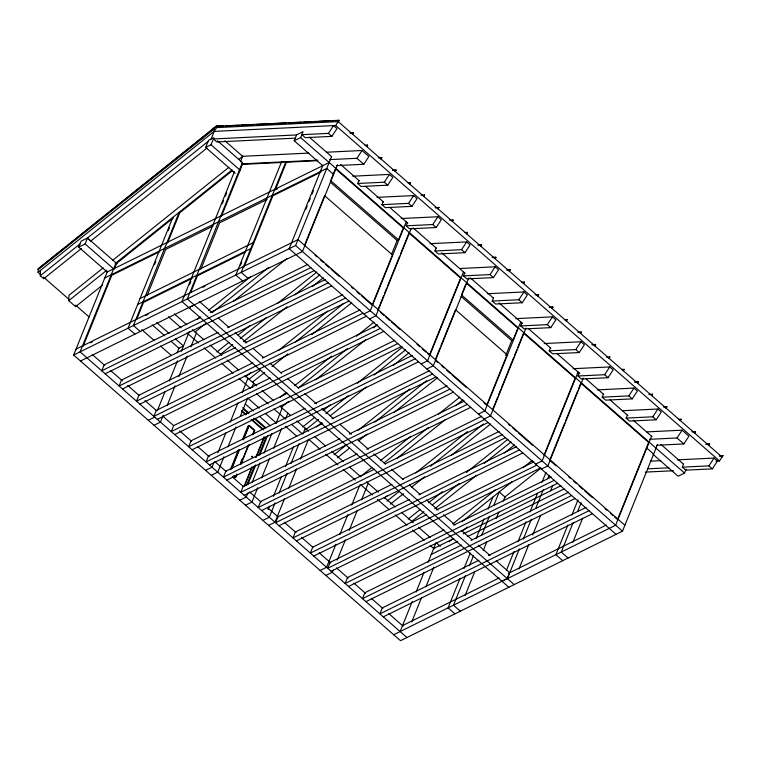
<?xml version="1.0" encoding="UTF-8"?>
<svg xmlns="http://www.w3.org/2000/svg" width="761" height="761" viewBox="0 0 761 761"><rect width="100%" height="100%" fill="white"/><g stroke="black" fill="none" stroke-linecap="round" stroke-linejoin="round"><path stroke-width="1.14" d="M40.733 274.664L38.05 272.324L38.193 268.738L216.229 126.202L220.29 126.003L216.229 126.202L210.359 130.902M66.14 246.612L38.335 268.861L38.164 269.632L214.393 128.828M81.522 248.457L43.681 278.745L40.266 275.758L40.485 270.374M102.516 285.099L75.605 306.635L68.766 300.662L68.985 295.278L103.154 267.929M211.025 139.082C211.682 137.884 217.427 124.309 212.576 129.418M465.827 284.129L461.489 294.907L513.076 339.986L517.851 328.134L466.265 283.054M107.32 272.134L78.687 247.116L81.085 241.189L87.515 238.012L117.042 263.82M78.687 247.116L85.118 243.939L87.515 238.012M657.542 444.424L622.498 531.178L400.533 640.695L73.646 355.045L107.368 271.582M116.014 262.916L80.076 351.867L406.964 637.528M83.044 346.436L111.791 275.273L159.781 251.596M114.188 269.346L116.585 263.411L173.403 217.865M172.842 217.361L128.057 328.191L134.897 334.165M154.473 264.733L155.796 261.451M168.219 230.697L169.522 227.491M179.177 212.29L133.422 325.546L140.262 331.52M205.679 147.425L208.552 140.309L213.908 137.665L211.035 144.78L205.679 147.425L235.206 173.232M136.809 319.068L143.572 302.326L192.095 278.383M167.534 243.025L179.748 212.785L232.533 170.54M146.978 295.81L165.708 249.446L213.175 226.027M234.378 171.815L181.946 301.603L188.785 307.577M189.565 284.662L190.83 281.522M222.212 203.843L223.534 200.581M225.294 196.224L226.607 192.961M240.419 161.789L242.635 156.3L308.852 153.085M242.407 162.569L187.301 298.959L194.141 304.933M190.697 292.481L197.46 275.739L244.928 252.319M221.413 216.438L242.455 164.376L282.074 162.454M200.856 269.223L219.596 222.868L267.054 199.439M177.218 352.457L178.94 348.205L183.496 345.96L175.468 338.94M157.403 410.531L165.099 391.487M169.389 380.88L177.484 360.838M181.346 351.268L189.356 331.463M163.111 415.506L160.447 422.098L154.007 425.275M167.097 405.623L175.087 385.856M178.864 376.524L187.063 356.205M190.868 346.788L196.386 333.147M240.486 265.399L241.751 262.26M294.212 140.766L296.609 134.84L303.049 131.663L300.652 137.598L294.212 140.766L322.854 165.793M244.157 266.94L272.904 195.777L320.885 172.1M322.892 165.232L289.17 248.695L616.058 534.355M305.846 209.323L307.178 206.041M308.947 201.665L310.269 198.374M312.039 193.998L313.37 190.716M73.646 355.045L295.61 245.518L331.549 156.566M213.803 462.783L212.024 467.178L205.594 470.346M217.798 452.9L225.988 432.609M230.222 422.155L238.003 402.873M242.198 392.505L247.962 378.227M304.742 244.738L324.148 196.728M337.494 164.747L302.45 251.501L80.485 361.018M223.943 456.781L217.732 472.153L211.292 475.33M227.929 446.897L235.92 427.13M240.352 416.153L247.677 398.032L259.254 408.153M251.891 387.596L253.67 383.202M230.336 469.699L238.26 450.093M242.654 439.192L247.943 426.122L249.275 425.456L254.764 430.25L252.994 434.607M231.211 469.271L239.135 449.656M243.092 439.848L248.818 425.684L254.298 430.479L252.538 434.835M232.115 467.948L239.591 449.428M243.558 439.62L249.275 425.456M240.657 462.507L241.979 459.235M236.69 474.055L235.368 477.328L233.808 475.958M240.657 464.248L248.134 445.727M232.923 476.386L234.493 477.756L235.834 477.099L236.709 474.921M241.113 464.02L249.037 444.414M352.762 176.191L389.423 174.412L392.838 177.399L387.739 185.189L361.104 186.483L357.689 183.487L358.907 180.481M243.939 486.688L251.834 467.14M255.791 457.371L264.124 436.738M244.414 486.45L252.31 466.902M256.267 457.133L264.162 437.585M246.564 485.394L254.459 465.846M258.845 454.992L266.302 436.529M247.867 484.51L255.81 464.847M259.786 455.011L267.729 435.349M248 492.671L246.231 497.057L239.791 500.234M251.996 482.788L259.986 463.021M263.972 453.137L271.962 433.37M275.958 423.487L282.169 408.115M257.694 487.763L251.929 502.041L245.499 505.218M261.689 477.879L269.679 458.112M273.665 448.229L281.656 428.462M285.651 418.579L287.867 413.09M376.99 197.356L413.642 195.577L417.066 198.564L411.958 206.355L385.332 207.648L381.908 204.661L383.125 201.646M268.129 509.547L269.461 506.236M273.465 496.324L281.475 476.51M285.48 466.598L293.489 446.774M275.082 502.954L269.308 517.233L262.878 520.41M279.078 493.071L287.059 473.304M291.054 463.42L299.035 443.653M303.03 433.77L305.247 428.281M284.528 498.664L275.016 522.217L268.576 525.394M288.771 488.172L296.543 468.928M300.547 459.016L308.557 439.192L320.115 449.294M391.506 254.497L397.147 240.533L398.488 239.877L403.282 228.015L335.449 168.742L330.664 180.604L398.488 239.877M406.212 221.822L370.274 310.773L363.844 313.951M401.209 218.531L437.87 216.742L441.285 219.739L436.186 227.52L409.561 228.814L406.136 225.827L407.354 222.821M377.837 310.088L383.62 295.772M384.505 293.565L386.731 288.058M387.625 285.86L399.639 256.124M400.524 253.917L408.98 232.999L460.567 278.079L429.413 355.168L427.634 353.608M411.026 228.994L375.972 315.748L369.542 318.926M429.994 243.682L466.655 241.903L470.07 244.89L464.971 252.681L438.336 253.974L434.921 250.978L436.139 247.972M335.915 544.229L326.593 567.297L320.162 570.465M339.91 534.346L347.891 514.579M351.687 505.199L359.877 484.928M333.185 570.075L332.3 572.272L325.86 575.449M337.18 560.191L345.37 539.91M349.156 530.541L357.385 510.174M361.58 499.796L368.238 483.321M463.497 271.877L427.558 360.828L421.128 364.005M459.682 268.528L495.154 266.807L498.569 269.794L493.47 277.584L466.835 278.878L463.42 275.891L464.638 272.876M435.558 359.049L439.991 348.091M440.876 345.903L455.506 309.727L507.083 354.807L486.698 405.223M468.757 277.955L433.256 365.813L426.826 368.99M487.278 293.736L523.939 291.958L527.354 294.945L522.255 302.735L495.62 304.029L492.205 301.042L493.423 298.027M505.742 355.473L511.734 340.643L513.076 339.986M520.781 321.941L484.843 410.892L478.412 414.06M515.777 318.64L552.438 316.861L555.853 319.848L550.755 327.639L524.12 328.933L520.705 325.946L521.922 322.93M400.124 631.544L412.31 601.39M416.096 592.01L424.086 572.243M428.072 562.36L436.063 542.593L440.334 546.331M492.843 409.104L497.742 396.985M498.626 394.788L500.852 389.28M501.746 387.073L513.761 357.347M514.645 355.14L516.871 349.632M517.765 347.435L523.549 333.118L575.135 378.188L543.982 455.287M526.032 328.02L490.541 415.867L484.11 419.045M411.758 621.842L421.489 597.756M425.913 586.807L433.875 567.097M544.277 343.544L580.938 341.765L584.353 344.762L579.254 352.543L552.619 353.836L549.204 350.85L550.422 347.844M460.082 578.246L448.105 607.868L454.945 613.851M464.067 568.372L470.279 553.009M476.034 538.74L484.015 518.992M488.01 509.119L492.881 497.047M465.466 575.535L453.47 605.223L460.31 611.207M469.461 565.642L473.466 555.749M481.903 534.85L489.456 516.158M493.899 505.161L499.226 491.967L505.218 497.199M465.104 595.521L474.835 571.435M483.235 550.631L486.774 541.87M496.201 518.545L498.816 512.067M503.183 501.271L504.933 496.952L541.042 468.044M578.065 371.996L542.127 460.947L535.687 464.124M573.062 368.705L609.723 366.926L613.138 369.913L608.039 377.703L581.404 378.997L577.989 376.001L579.207 372.995M564.814 422.821L549.689 460.262L555.93 465.722M565.699 420.614L577.713 390.878M578.607 388.681L580.833 383.173L648.657 442.445L617.513 519.535L614.84 517.195M583.316 378.074L547.825 465.932L541.394 469.099M506.436 570.284L513.989 551.582M517.994 541.689L525.984 521.884M529.989 511.991L537.542 493.29M541.984 482.293L545.989 472.391M507.226 578.531L194.283 305.056L188.918 307.701L501.87 581.176L507.226 578.531L509.623 572.595L496.21 560.876M519.354 548.938L507.349 578.636L514.189 584.619M523.349 539.045L531.349 519.24M535.792 508.243L543.344 489.542M547.796 478.545L549.128 475.245M518.983 568.933L528.714 544.847M532.7 534.993L540.662 515.292M550.536 490.835L552.733 485.413M597.29 389.87L633.942 388.091L637.366 391.078L632.258 398.869L605.632 400.162L602.208 397.175L603.425 394.16M567.839 525.08L555.872 554.702L562.712 560.676M571.834 515.197L578.037 499.844M573.185 522.474L561.238 552.058L568.077 558.032M577.609 511.525L581.147 502.764M572.871 542.346L582.603 518.26M622.412 410.731L657.885 409.009L661.299 412.005L656.201 419.787L629.575 421.08L626.151 418.093L627.368 415.087M651.587 436.253L615.649 525.204L393.694 634.722M677.376 459.853L714.027 458.074L717.442 461.061L712.344 468.852L685.718 470.146L682.294 467.159L683.511 464.143M653.043 454.346L678.099 476.234L684.539 473.066L686.137 469.109M38.05 272.324L214.136 131.396L217.541 126.202L339.064 120.305L338.36 121.722M328.457 133.384L333.556 125.594L336.98 128.58L331.882 136.371L305.247 137.665L301.832 134.678L328.457 133.384L331.882 136.371M214.136 131.396L335.658 125.489L339.064 120.305M352.467 134.05L353.313 132.756L352.609 134.174M329.675 159.61L356.957 158.288L362.055 150.497L368.904 156.481L363.796 164.262L336.514 165.594M366.716 146.502L367.563 145.208L366.859 146.626M380.966 158.954L381.813 157.66L381.109 159.078M357.689 183.487L384.315 182.193L389.423 174.412M395.216 171.406L396.062 170.112L395.359 171.529M409.466 183.858L410.312 182.564L409.608 183.981M381.908 204.661L408.543 203.368L413.642 195.577M423.715 196.309L424.562 195.016L423.858 196.443M437.965 208.761L438.812 207.468L438.108 208.894M406.136 225.827L432.762 224.533L437.87 216.742M452.215 221.223L453.061 219.919L452.357 221.346M466.464 233.675L467.311 232.371L466.607 233.798M434.921 250.978L461.546 249.694L466.655 241.903M480.714 246.126L481.561 244.823L480.857 246.25M494.964 258.578L495.811 257.275L495.107 258.702M463.42 275.891L490.046 274.597L495.154 266.807M509.214 271.03L510.06 269.727L509.356 271.154M523.463 283.482L524.31 282.179L523.606 283.606M492.205 301.042L518.831 299.748L523.939 291.958M537.713 295.934L538.56 294.631L537.856 296.058M551.963 308.386L552.809 307.083L552.106 308.509M520.705 325.946L547.33 324.652L552.438 316.861M566.213 320.838L567.059 319.544L566.355 320.961M580.462 333.289L581.309 331.996L580.605 333.413M549.204 350.85L575.83 349.556L580.938 341.765M594.712 345.741L595.559 344.448L594.855 345.865M608.962 358.193L609.808 356.899L609.104 358.317M577.989 376.001L604.615 374.707L609.723 366.926M623.211 370.645L624.058 369.351L623.354 370.769M602.208 397.175L628.843 395.882L633.942 388.091M637.461 383.097L638.308 381.803L637.604 383.221M651.711 395.549L652.558 394.255L651.854 395.672M626.151 418.093L652.776 416.8L657.885 409.009M665.961 408.001L666.807 406.707L666.094 408.134M680.21 420.453L681.057 419.159L680.344 420.586M649.723 439.297L677.005 437.975L682.103 430.184L688.943 436.158L683.844 443.948L656.562 445.271M694.46 432.914L695.307 431.611L694.593 433.038M708.7 445.366L709.556 444.063L708.843 445.489M682.294 467.159L708.929 465.865L714.027 458.074M721.961 456.942L722.807 455.649L719.545 460.966L716.006 461.137M67.995 245.128L100.433 219.168M102.288 217.684L138.426 188.757M140.281 187.273L210.721 130.902M201.418 139.215L203.273 137.731M40.266 275.758L79.943 243.996M208.095 141.432L87.277 238.126L90.692 241.113L206.906 148.11M112.4 260.538L228.785 167.382M238.944 159.258L242.635 156.3M68.766 300.662L106.816 270.203M115.168 263.525L232.105 169.931M197.346 319.306L200.114 317.09M208.428 310.431L250.921 276.433M212.167 312.647L268.728 267.377M195.187 331.967L205.384 323.805M233.199 301.537L286.983 258.493M216.99 351.934L228.994 342.326M238.231 334.935L250.245 325.318M277.955 303.144L316.747 272.096M220.642 354.217L232.695 344.562M240.115 338.626L266.084 317.851M294.821 294.84L319.858 274.807M243.539 341.613L287.116 306.74M312.153 286.697L323.282 277.794M245.489 376.838L251.025 372.405M278.745 350.231L327.696 311.049M249.142 379.121L260.272 370.217M295.506 342.012L343.725 303.42M252.566 382.108L264.619 372.462M272.038 366.526L287.801 353.903M311.905 334.612L351.782 302.697M279.81 397.556L286.279 392.381M294.593 385.732L331.539 356.158M356.481 336.2L374.031 322.15M298.331 387.948L347.473 348.614M373.432 327.829L377.142 324.861M281.351 407.259L288.771 401.323M315.653 379.806L365.727 339.729M302.773 426.902L314.778 417.285M323.092 410.636L330.483 404.719M357.27 383.278L402.531 347.054M305.503 429.917L318.478 419.53M325.898 413.594L348.158 395.777M374.117 375.002L405.642 349.775M316.338 426.969L321.903 422.517M330.245 415.839L366.412 386.892M393.304 365.375L409.066 352.762M358.06 430.365L409.789 388.966M334.003 454.821L346.978 444.434M374.802 422.174L426.721 380.614M337.418 457.808L349.47 448.162M358.745 440.743L367.087 434.065M393.979 412.548L437.565 377.665M360.058 476.957L372.062 467.349M380.376 460.69L410.854 436.3M438.564 414.117L459.815 397.118M384.115 462.907L428.624 427.282M455.506 405.765L462.926 399.829M396.804 458.474L445.023 419.882M384.276 498.132L387.054 495.906M415.687 472.99L467.416 431.592M387.007 501.147L399.059 491.501M430.593 466.265L483.444 423.963M390.431 504.134L403.406 493.746M411.758 487.069L424.733 476.681M451.625 455.154L490.569 423.991M408.219 519.05L420.224 509.432M428.538 502.783L442.398 491.692M466.407 472.476L507.977 439.202M411.872 521.323L423.934 511.677M432.277 505L459.168 483.473M484.205 463.439L511.088 441.922M434.769 508.728L476.491 475.33M504.315 453.071L514.512 444.909M452.766 523.948L495.259 489.941M522.969 467.768L532.205 460.376M462.127 521.665L512.248 481.551M449.095 541.699L452.757 538.759M461.927 531.416L467.425 527.002M107.187 272.019L329.152 162.502M277.385 188.823L275.301 189.85L286.459 162.236L317.603 160.657M104.79 277.946L326.754 168.428L333.594 174.412M140.043 298.54L253.166 242.721M137.646 304.467L250.769 248.647M76.043 349.109L297.998 239.591L624.886 525.252M90.34 342.83L92.433 341.803M145.884 315.425L147.995 314.388M202.93 287.278L205.042 286.241M200.714 317.204L104.133 364.861L101.736 370.797L310.83 267.625M210.274 312.495L307.92 264.314M105.151 373.784L314.255 270.612M218.103 332.395L121.513 380.053L119.116 385.989L328.219 282.816M227.653 327.687L325.308 279.506M122.54 388.976L331.634 285.803M235.491 347.587L138.902 395.244L136.504 401.18L345.599 298.008M245.042 342.878L342.688 294.697M139.919 404.167L349.023 300.995M252.871 362.778L156.281 410.436L153.893 416.372L362.987 313.199M262.421 358.07L360.077 309.889M148.309 420.291L154.749 417.114M157.308 419.359L366.402 316.186M270.26 377.97L173.67 425.627L171.273 431.563L380.367 328.391M280.866 372.738L377.456 325.08M174.697 434.55L383.791 331.377M287.639 393.161L191.049 440.819L188.661 446.755L397.756 343.582M298.255 387.929L394.845 340.272M192.076 449.741L401.171 346.569M305.028 408.353L208.438 456.01L206.041 461.946L415.135 358.773M314.578 403.644L412.224 355.463M209.465 464.933L418.56 361.76M322.407 423.554L225.827 471.202L223.43 477.137L432.524 373.965M331.967 418.835L429.613 370.655M226.845 480.124L435.939 376.952M339.796 438.745L243.206 486.403L240.809 492.329L449.903 389.156M349.347 434.027L446.992 385.846M244.233 495.316L453.328 392.143M357.175 453.937L260.595 501.594L258.198 507.52L467.292 404.348M366.735 449.218L464.381 401.037M261.613 510.507L470.707 407.335M374.564 469.128L277.974 516.786L275.577 522.712L484.681 419.539M385.18 463.887L481.761 416.229M279.002 525.699L488.096 422.526M391.953 484.319L295.363 531.977L292.966 537.903L502.06 434.731M402.559 479.078L499.149 431.42M296.381 540.89L505.485 437.718M409.332 499.511L312.742 547.169L310.345 553.095L519.449 449.922M418.883 494.793L516.538 446.612M313.77 556.082L522.864 452.919M426.721 514.702L330.131 562.36L327.734 568.286L536.828 465.114M436.272 509.984L533.918 461.803M331.159 571.273L540.253 468.11M444.101 529.894L347.511 577.551L345.123 583.478L554.217 480.305M453.651 525.176L551.306 476.995M348.538 586.465L557.632 483.302M433.608 548.557L453.784 538.598M463.344 533.889L561.047 485.68M431.211 554.484L457.761 541.385M467.321 536.667L563.958 488.99M461.489 545.085L364.9 592.743L362.502 598.669L571.597 495.506M471.04 540.367L568.686 492.186M365.927 601.656L575.021 498.493M478.869 560.277L382.288 607.934L379.891 613.861L588.985 510.698M488.429 555.559L586.075 507.378M383.306 616.857L592.4 513.685M402.455 625.647L499.102 577.96M508.662 573.242L606.365 525.033M216.21 126.269L223.582 126.041M225.941 125.926L238.916 125.289M241.275 125.175L254.26 124.547M256.619 124.433L286.117 123.006M288.476 122.892L301.451 122.255M303.81 122.141L316.785 121.513M319.144 121.399L333.308 120.714M335.668 120.599L339.206 120.428M296.571 134.935L213.384 138.968L216.799 141.955L295.306 138.15M350.954 132.871L353.313 132.756M349.917 133.051L353.456 132.88M365.204 145.322L367.563 145.208M365.347 145.446L367.706 145.332M326.583 152.219L362.055 150.497M241.903 163.872L317.813 160.191M378.274 157.831L381.955 157.784M392.524 170.283L396.062 170.112M392.666 170.407L396.205 170.236M407.953 182.678L410.312 182.564M408.096 182.802L410.455 182.688M421.023 195.187L424.562 195.016M435.273 207.639L438.812 207.468M435.416 207.763L438.954 207.591M449.665 220.214L453.204 220.043M464.952 232.486L467.311 232.371M478.022 244.994L481.561 244.823M478.165 245.118L481.703 244.947M492.272 257.446L495.811 257.275M492.415 257.57L495.953 257.399M507.701 269.841L510.06 269.727M506.664 270.022L510.203 269.851M521.951 282.293L524.31 282.179M522.094 282.426L524.453 282.302M535.021 294.802L538.702 294.764M549.271 307.263L552.809 307.083M549.413 307.387L552.952 307.216M564.7 319.658L567.059 319.544M564.843 319.782L567.202 319.668M577.77 332.167L581.309 331.996M592.02 344.619L595.559 344.448M592.163 344.743L595.701 344.571M606.412 357.194L609.951 357.023M621.699 369.466L624.058 369.351M634.769 381.974L638.308 381.803M634.912 382.098L638.45 381.927M649.019 394.426L652.558 394.255M649.162 394.55L652.7 394.379M664.448 406.821L666.807 406.707M663.411 407.002L666.95 406.831M678.698 419.273L681.2 419.282M646.631 431.906L682.103 430.184M691.768 431.782L695.307 431.611M693.09 431.848L695.449 431.734M706.018 444.234L709.556 444.063M706.16 444.357L709.699 444.186M719.269 455.82L722.807 455.649M719.411 455.944L722.95 455.772M650.179 461.176L660.814 460.662M647.744 468.833L668.843 467.806M645.309 472.105L673.428 470.745M722.103 457.066L338.217 121.598L216.828 127.62M335.658 125.489L719.545 460.966M356.957 158.288L363.796 164.262M384.315 182.193L387.739 185.189M408.543 203.368L411.958 206.355M432.762 224.533L436.186 227.52M461.546 249.694L464.971 252.681M490.046 274.597L493.47 277.584M518.831 299.748L522.255 302.735M547.33 324.652L550.755 327.639M575.83 349.556L579.254 352.543M604.615 374.707L608.039 377.703M628.843 395.882L632.258 398.869M652.776 416.8L656.201 419.787M677.005 437.975L683.844 443.948M708.929 465.865L712.344 468.852M309.308 137.142L331.682 156.69M340.624 164.509L359.42 180.928M365.68 186.407L383.582 202.046M389.841 207.515L407.839 223.249M413.109 227.853L436.376 248.181M441.741 252.871L465.123 273.304M470.384 277.898L493.642 298.226M499.016 302.916L522.407 323.358M528.543 328.723L550.916 348.272M557.176 353.751L579.692 373.423M585.818 378.769L603.711 394.407M609.98 399.886L627.873 415.525M633.238 420.215L652.034 436.633M660.976 444.453L683.349 464.01M300.652 137.598L684.539 473.066M646.802 448.115L653.642 454.089M330.217 182.041L397.147 240.533M461.042 296.343L511.734 340.643M324.586 195.644L392.41 254.916L372.139 305.104L361.427 295.744M224.876 140.775L242.769 156.414M217.494 140.795L242.55 162.683M211.035 144.78L240.562 170.588M315.016 255.192L316.804 256.752M320.371 259.872L323.045 262.212M325.727 264.552L329.294 267.672M331.083 269.232L339.111 276.253M351.611 287.173L353.389 288.723M356.966 291.844L359.639 294.184M380.5 312.419L384.058 315.53M385.837 317.08L389.394 320.191M391.173 321.741L400.067 329.513M416.971 344.286L419.634 346.616M422.298 348.947L425.856 352.058M436.005 360.923L437.784 362.474M441.342 365.584L444.015 367.915M446.678 370.246L450.236 373.356M452.015 374.916L466.246 387.349M484.034 402.892L485.813 404.443M508.415 424.191L510.184 425.751M512.857 428.082L516.415 431.192M518.193 432.743L532.424 445.175M568.429 476.643L570.208 478.203M573.784 481.323L576.457 483.663M579.14 486.003L582.707 489.123M584.496 490.683L592.524 497.704M605.014 508.614L606.802 510.174M610.37 513.295L613.052 515.635M295.61 245.518L622.498 531.178M248.029 278.345L241.189 272.371L285.889 161.741L281.503 161.96L235.824 275.016L242.664 280.99M199.363 301.47L211.881 312.41M218.141 317.879L228.871 327.249M235.12 332.719L246.745 342.878M253.004 348.348L263.734 357.727M269.993 363.197L281.618 373.356M287.877 378.826L298.607 388.196M304.866 393.665L316.49 403.825M321.855 408.514L333.48 418.674M339.739 424.143L351.363 434.303M357.622 439.772L368.353 449.142M373.718 453.832L385.342 463.991M391.601 469.461L403.225 479.62M409.485 485.09L420.215 494.46M426.464 499.929L438.089 510.089M443.454 514.778L455.078 524.938M461.337 530.407L472.067 539.787M478.327 545.257L489.951 555.406M501.994 581.29L508.833 587.264M174.317 313.865L186.845 324.814M192.314 329.589L203.843 339.663M210.112 345.142L221.746 355.311M227.111 360.001L238.745 370.169M245.004 375.639L256.638 385.808M262.012 390.498L273.646 400.666M279.905 406.136L290.645 415.516M296.904 420.995L308.538 431.164M314.807 436.633L325.546 446.013M331.806 451.492L343.439 461.661M349.708 467.13L360.438 476.51M366.602 481.903L378.341 492.158M384.6 497.627L395.34 507.007M401.608 512.486L413.233 522.655M418.607 527.344L430.241 537.504M85.118 243.939L113.75 268.966M168.343 316.662L181.147 327.858M187.13 333.09L198.431 342.964M204.129 347.948L215.763 358.108M221.556 363.168L233.123 373.27M239.03 378.445L250.664 388.605M256.619 393.808L268.195 403.92M273.931 408.942L285.565 419.102M291.824 424.581L302.564 433.96M325.832 454.288L337.903 464.838M343.24 469.508L355.358 480.096M360.733 484.786L372.367 494.954M377.437 499.397L389.366 509.813M395.292 514.988L406.888 525.128M412.633 530.141L424.267 540.31M430.098 545.409L434.103 548.909M285.327 426.227L296.628 436.101M265.494 413.594L276.176 422.935M156.718 322.559L169.218 333.48M245.28 403.958L253.299 410.969M259.53 416.41L270.222 425.751M152.162 324.804L164.661 335.725M170.902 341.185L178.94 348.205M242.769 407.63L249.009 413.08M255.239 418.531L265.931 427.872M243.149 408.942L248.39 413.527M253.632 418.112L264.999 428.043M241.874 410.769L246.25 414.583M252.367 419.929L263.734 429.86M241.399 410.997L245.774 414.821M251.016 419.406L262.383 429.337M141.784 329.637L154.283 340.557M160.523 346.017L171.235 355.377M43.415 277.014L68.471 298.911M75.634 305.161L89.056 316.899M234.264 475.73L235.834 477.099M92.3 354.521L104.799 365.451M110.735 370.636L122.331 380.766M127.686 385.447L139.292 395.587M144.99 400.571L156.604 410.721M162.844 416.172L173.575 425.542M179.739 430.935L191.439 441.152M197.527 446.479L209.294 456.762M214.659 461.451L226.264 471.592M232.524 477.061L243.235 486.422M249.484 491.891L261.099 502.032M267.349 507.501L278.069 516.862M284.319 522.322L296.086 532.605M301.423 537.266L312.98 547.378M319.154 552.762L330.769 562.912M336.476 567.906L348.081 578.046M353.989 583.202L365.594 593.352M371.282 598.317L382.888 608.458M388.814 613.642L403.111 626.132M252.015 456.286L252.119 456.981L252.015 456.286"/></g></svg>
